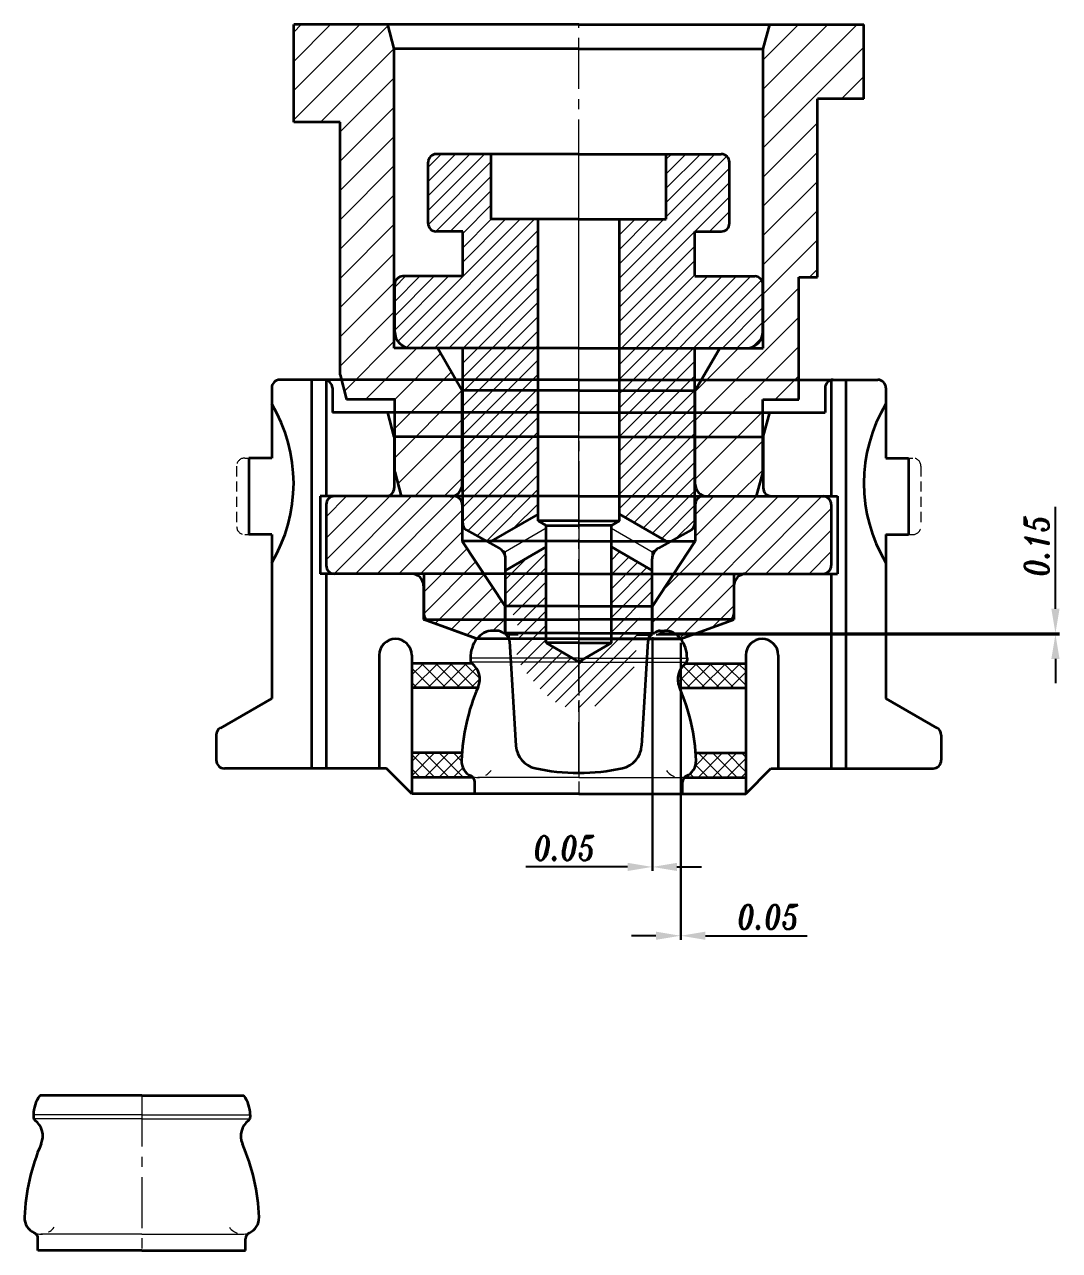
# Model space of a CAD drawing. Extents: x 64 to 523, y 48 to 468.
# Drawn here: x 396.1 to 523.2, y 317.9 to 468.3 of the extents above; entities that cross this region are included whole.
import ezdxf

# ---------------------------------------------------------------- set-up
doc = ezdxf.new("R2010")
doc.units = 0
doc.header["$LTSCALE"] = 5
doc.header["$MEASUREMENT"] = 0
doc.linetypes.add('CENTER', pattern=[2, 1.25, -0.25, 0.25, -0.25])
doc.linetypes.add('HIDDEN', pattern=[0.375, 0.25, -0.125])
doc.layers.get('0').update_dxf_attribs({"linetype": 'CONTINUOUS', "lineweight": 15})
doc.layers.get('Defpoints').update_dxf_attribs({"linetype": 'CONTINUOUS'})
for name, color, linetype, lineweight in [('1', 1, 'CENTER', 15), ('2', 2, 'HIDDEN', 15), ('3', 3, 'CONTINUOUS', 35), ('8', 252, 'CONTINUOUS', 15)]:
    doc.layers.add(name, color=color, linetype=linetype, lineweight=lineweight)
doc.styles.add('ITALICT', font='ITALICT.shx', dxfattribs={"width": 0.8, "height": 3})
doc.styles.get("Standard").update_dxf_attribs({"font": 'isocp.shx', "height": 3})
doc.dimstyles.get("Standard").update_dxf_attribs({"dimtxt": 0.18, "dimasz": 0.18, "dimexe": 0.18, "dimexo": 0.0625, "dimgap": 0.09, "dimtad": 0, "dimtih": 1, "dimtoh": 1, "dimdec": 4, "dimzin": 0, "dimdsep": 46, "dimtxsty": 'Standard', "dimcen": 0.09, "dimadec": 0, "dimazin": 0, "dimtfac": 1, "dimtdec": 4, "dimtofl": 0, "dimtmove": 0, "dimatfit": 3, "dimfxl": 1, "dimtolj": 1, "dimtzin": 0, "dimarcsym": 0})

# ---------------------------------------------------------------- blocks, each defined once
blk = doc.blocks.new('A$C119A56F0')
at = {"layer": '8'}
h = blk.add_hatch(dxfattribs=at)
h.set_pattern_fill('ANSI31', color=4, scale=0.8)
h.set_pattern_definition([(45, (-827.2272, -226.0554), (-1.796051, 1.796051), [])])
h.paths.add_polyline_path([(-17.3, -18.2), (-14.3, -13), (-14.3, -1.5, 0.414214), (-15.8, 0), (-21.8, 0), (-22.6, -2.99), (-22.6, -11.9), (-27, -11.9), (-27, -26.9), (-29.3, -26.9), (-29.3, -48.8), (-35, -48.8), (-35, -57.9), (-23.45, -57.9), (-22.65, -54.9), (-22.65, -18.2)])
h.paths.add_polyline_path([(29.3, -14.89), (28.5, -11.9), (22.6, -11.9), (22.6, -2.99), (21.8, 0), (15.8, 0, 0.414214), (14.3, -1.5), (14.3, -13), (17.3, -18.2), (22.65, -18.2), (22.65, -54.9), (23.45, -57.9), (35, -57.9), (35, -45.9), (29.3, -45.9)])
at = {"layer": '1', "color": 4}
blk.add_line((0, 0), (0, -57.9), dxfattribs=at)
at = {"layer": '3', "color": 4}
for p, q in [((0, 0), (-21.8, 0)), ((0, 0), (21.8, 0)), ((-22.6, -2.99), (-21.8, 0)), ((-14.3, -1.5), (-14.3, -13)), ((14.3, -1.5), (14.3, -13)), ((22.6, -2.99), (21.8, 0)), ((-22.6, -2.99), (-22.6, -11.9)), ((22.6, -2.99), (22.6, -11.9)), ((-22.6, -11.9), (-27, -11.9)), ((-27, -11.9), (-27, -26.9)), ((22.6, -11.9), (28.5, -11.9)), ((29.3, -14.89), (28.5, -11.9)), ((-17.3, -18.2), (-14.3, -13)), ((0, -13), (-14.3, -13)), ((0, -13), (14.3, -13)), ((17.3, -18.2), (14.3, -13)), ((29.3, -14.89), (29.3, -45.9)), ((0, -18.2), (-22.65, -18.2)), ((-22.65, -18.2), (-22.65, -54.9)), ((0, -18.2), (22.65, -18.2)), ((22.65, -18.2), (22.65, -54.9)), ((22.65, -19.2), (22.65, -54.9)), ((-27, -26.9), (-29.3, -26.9)), ((-29.3, -26.9), (-29.3, -48.8)), ((29.3, -45.9), (35, -45.9)), ((35, -45.9), (35, -57.9)), ((-35, -48.8), (-35, -57.9)), ((-35, -48.8), (-29.3, -48.8)), ((-22.65, -54.9), (-23.45, -57.9)), ((0, -54.9), (-22.65, -54.9)), ((0, -54.9), (22.65, -54.9)), ((22.65, -54.9), (23.45, -57.9)), ((0, -57.9), (-35, -57.9)), ((0, -57.9), (35, -57.9))]:
    blk.add_line(p, q, dxfattribs=at)
for centre, start, end in [((-15.8, -1.5), 0, 90), ((15.8, -1.5), 90, 180)]:
    blk.add_arc(centre, 1.5, start, end, dxfattribs=at)
blk = doc.blocks.new('*D69')
at = {"color": 0, "lineweight": -2}
for p, q in [((522.69, 396.62), (522.69, 409.11)), ((473.67, 393.47), (523.19, 393.47)), ((473.97, 393.62), (523.19, 393.62)), ((522.69, 393.47), (522.69, 393.62)), ((522.69, 390.47), (522.69, 387.47))]:
    blk.add_line(p, q, dxfattribs=at)
at = {"color": 0}
for points in [[(522.19, 396.62), (523.19, 396.62), (522.69, 393.62)], [(523.19, 390.47), (522.19, 390.47), (522.69, 393.47)]]:
    blk.add_solid(points, dxfattribs=at)
at = {"layer": 'Defpoints', "color": 0}
for p in [(473.17, 393.47), (473.47, 393.62), (522.69, 393.62)]:
    blk.add_point(p, dxfattribs=at)
at = {"color": 0, "insert": (520.39, 404.36), "char_height": 3, "attachment_point": 5, "rotation": 90, "style": 'ITALICT'}
blk.add_mtext('\\A1;0.15', dxfattribs=at)
blk = doc.blocks.new('*D70')
at = {"color": 0, "lineweight": -2}
for p, q in [((473.17, 392.97), (473.17, 364.44)), ((473.22, 393.12), (473.22, 364.44)), ((470.17, 364.94), (457.68, 364.94)), ((473.22, 364.94), (473.17, 364.94)), ((476.22, 364.94), (479.22, 364.94))]:
    blk.add_line(p, q, dxfattribs=at)
at = {"color": 0}
for points in [[(470.17, 364.44), (470.17, 365.44), (473.17, 364.94)], [(476.22, 365.44), (476.22, 364.44), (473.22, 364.94)]]:
    blk.add_solid(points, dxfattribs=at)
at = {"layer": 'Defpoints', "color": 0}
for p in [(473.17, 393.47), (473.22, 393.62), (473.17, 364.94)]:
    blk.add_point(p, dxfattribs=at)
at = {"color": 0, "insert": (462.43, 367.24), "char_height": 3, "attachment_point": 5, "style": 'ITALICT'}
blk.add_mtext('\\A1;0.05', dxfattribs=at)
blk = doc.blocks.new('*D71')
at = {"color": 0, "lineweight": -2}
for p, q in [((476.65, 392.42), (476.65, 355.99)), ((476.71, 392.42), (476.71, 355.99)), ((473.65, 356.49), (470.65, 356.49)), ((476.65, 356.49), (476.71, 356.49)), ((479.71, 356.49), (492.19, 356.49))]:
    blk.add_line(p, q, dxfattribs=at)
at = {"color": 0}
for points in [[(473.65, 355.99), (473.65, 356.99), (476.65, 356.49)], [(479.71, 356.99), (479.71, 355.99), (476.71, 356.49)]]:
    blk.add_solid(points, dxfattribs=at)
at = {"layer": 'Defpoints', "color": 0}
for p in [(476.65, 392.92), (476.71, 392.92), (476.71, 356.49)]:
    blk.add_point(p, dxfattribs=at)
at = {"color": 0, "insert": (487.45, 358.79), "char_height": 3, "attachment_point": 5, "style": 'ITALICT'}
blk.add_mtext('\\A1;0.05', dxfattribs=at)
blk = doc.blocks.new('G$C0328FA33')
at = {"layer": '8'}
h = blk.add_hatch(dxfattribs=at)
h.set_pattern_fill('ANSI37', color=256, scale=10)
h.set_pattern_definition([(45, (-137.508, -334.099), (-0.8838835, 0.8838835), []), (135, (-137.508, -334.099), (-0.8838835, -0.8838835), [])])
h.paths.add_polyline_path([(31.35, 16), (24, 16), (24, 13), (32.11, 13, 0.365381)])
h.paths.add_polyline_path([(30.1, 4.07, -0.009267), (30.15, 5), (24, 5), (24, 2), (31.56, 2, 0.091573), (31.31, 2.16, -0.310569)])
h.paths.add_polyline_path([(65, 16), (57.65, 16, 0.365381), (56.89, 13), (65, 13)])
h.paths.add_polyline_path([(65, 5), (58.85, 5, -0.009267), (58.9, 4.07, -0.310569), (57.69, 2.16, 0.091573), (57.44, 2), (65, 2)])
at = {"layer": '1'}
for p in [(44.5, 50.8), (44.5, 19)]:
    blk.add_line(p, (44.5, 0), dxfattribs=at)
at = {"layer": '2'}
for p, q in [((3.5, 41.2), (4, 41.2)), ((85, 41.2), (85.5, 41.2)), ((2.5, 40.2), (2.5, 32.8)), ((86.5, 40.2), (86.5, 32.8)), ((3.5, 31.8), (4, 31.8)), ((85, 31.8), (85.5, 31.8))]:
    blk.add_line(p, q, dxfattribs=at)
for centre, radius, start, end in [((3.5, 40.2), 1, 90, 180), ((85.5, 40.2), 1, 0, 90), ((3.5, 32.8), 1, 180, 270), ((85.5, 32.8), 1, 270, 0), ((32.1, 4), 2, 245.7503, 325.1466), ((56.9, 4), 2, 214.8534, 294.2497)]:
    blk.add_arc(centre, radius, start, end, dxfattribs=at)
at = {"layer": '3'}
for p, q in [((6.8, 49.8), (6.8, 41.2)), ((44.5, 50.8), (7.8, 50.8)), ((11.7, 50.8), (11.7, 6.3)), ((13.5, 50.8), (13.5, 36.52)), ((14.25, 49.8), (14.25, 46.8)), ((44.5, 50.8), (81.2, 50.8)), ((74.75, 49.8), (74.75, 46.8)), ((75.5, 50.77), (75.5, 36.52)), ((77.3, 50.8), (77.3, 3.1)), ((82.2, 49.8), (82.2, 41.2)), ((44.5, 46.8), (14.25, 46.8)), ((21.85, 43.8), (21.05, 46.8)), ((44.5, 46.8), (74.75, 46.8)), ((67.15, 43.8), (67.95, 46.8)), ((44.5, 43.8), (21.85, 43.8)), ((21.85, 43.8), (21.85, 37.5)), ((44.5, 43.8), (67.15, 43.8)), ((67.15, 43.8), (67.15, 37.5)), ((4, 41.2), (4, 31.8)), ((6.8, 41.2), (4, 41.2)), ((82.2, 41.2), (85, 41.2)), ((85, 41.2), (85, 31.8)), ((44.5, 36.52), (12.75, 36.52)), ((12.75, 36.52), (12.75, 27)), ((44.5, 36.52), (76.25, 36.52)), ((76.25, 36.52), (76.25, 27)), ((6.8, 31.8), (4, 31.8)), ((6.8, 31.8), (6.8, 11.7)), ((82.2, 31.8), (85, 31.8)), ((82.2, 31.8), (82.2, 11.7)), ((44.5, 27), (12.75, 27)), ((13.5, 27), (13.5, 3.1)), ((44.5, 27), (76.25, 27)), ((75.5, 27), (75.5, 3.1)), ((25.45, 25.5), (25.45, 21.37)), ((63.55, 25.5), (63.55, 21.37)), ((11.7, 23.51), (11.7, 3.1)), ((31.96, 19), (25.45, 21.37)), ((25.45, 21.37), (44.5, 21.37)), ((63.55, 21.37), (44.5, 21.37)), ((57.04, 19), (63.55, 21.37)), ((57.04, 19), (31.96, 19)), ((20, 17), (20, 3.1)), ((24, 17), (24, 0)), ((31.2, 16.65), (31.2, 16.36)), ((57.8, 16.65), (57.8, 16.36)), ((65, 17), (65, 0)), ((69, 17), (69, 3.1)), ((31.36, 16), (24, 16)), ((57.64, 16), (65, 16)), ((32.11, 13), (24, 13)), ((56.89, 13), (65, 13)), ((6.8, 11.7), (0.5, 8.06)), ((82.2, 11.7), (88.5, 8.06)), ((0, 7.2), (0, 4.1)), ((89, 7.2), (89, 4.1)), ((30.15, 5), (24, 5)), ((58.85, 5), (65, 5)), ((20.9, 3.1), (1, 3.1)), ((24, 0), (20.9, 3.1)), ((65, 0), (68.1, 3.1)), ((68.1, 3.1), (88, 3.1)), ((73.3, 3.1), (75.7, 3.1)), ((31.53, 2), (24, 2)), ((57.47, 2), (65, 2)), ((44.5, 0), (24, 0)), ((31.75, 0), (31.75, 1.45)), ((44.5, 0), (65, 0)), ((57.25, 0), (57.25, 1.45))]:
    blk.add_line(p, q, dxfattribs=at)
for centre, radius, start, end in [((7.8, 49.8), 1, 90, 180), ((13.25, 49.8), 1, 0, 90), ((75.75, 49.8), 1, 90, 180), ((81.2, 49.8), 1, 0, 90), ((-9.5, 38.1), 19, 329.081, 30.919), ((98.5, 38.1), 19, 149.081, 210.919), ((20.85, 37.52), 1, 270, 0), ((68.15, 37.52), 1, 180, 270), ((23.95, 25.5), 1.5, 0, 90), ((65.05, 25.5), 1.5, 90, 180), ((22, 17), 2, 0, 180), ((35.2, 16.65), 4, 144.0202, 180), ((53.8, 16.65), 4, 0, 35.9798), ((67, 17), 2, 0, 180), ((31.7, 16.36), 0.5, 180, 232.8827), ((29.95, 14.05), 2.4, 336.5338, 52.8827), ((59.05, 14.05), 2.4, 127.1173, 203.4662), ((57.3, 16.36), 0.5, 307.1173, 0), ((55.08, 3.14), 25, 156.5338, 177.8549), ((33.92, 3.14), 25, 2.1451, 23.4662), ((1, 7.2), 1, 120, 180), ((88, 7.2), 1, 0, 60), ((1, 4.1), 1, 180, 270), ((32.1, 4), 2, 177.8549, 245.7503), ((56.9, 4), 2, 294.2497, 2.1451), ((88, 4.1), 1, 270, 0), ((30.95, 1.45), 0.8, 0, 65.7503), ((58.05, 1.45), 0.8, 114.2497, 180)]:
    blk.add_arc(centre, radius, start, end, dxfattribs=at)
at = {"layer": '8'}
for p, q in [((44.5, 16.65), (31.2, 16.65)), ((44.5, 16.65), (57.8, 16.65)), ((44.5, 16.15), (31.25, 16.15)), ((44.5, 16.15), (57.75, 16.15)), ((44.5, 2), (32.1, 2)), ((44.5, 2), (56.9, 2))]:
    blk.add_line(p, q, dxfattribs=at)
blk = doc.blocks.new('G$CCA9FADBD')
at = {"layer": '8'}
h = blk.add_hatch(dxfattribs=at)
h.set_pattern_fill('ANSI31', color=2, scale=15)
h.set_pattern_definition([(45, (-127.0138, -255.6749), (-1.325825, 1.325825), [])])
h.paths.add_polyline_path([(40.05, 2.83), (40.05, 0.7), (40.3, 0.7, -0.201513), (41.01, 1), (41.54, 1, -0.241531), (43.49, 0), (44.47, 0.36, 0.061877), (44.55, 1, 0.672996)])
h.paths.add_polyline_path([(16.7, 12), (16.7, 16.5, 0.414214), (15.7, 17.5), (1, 17.5, 0.414214), (0, 16.5), (0, 9, 0.414214), (1, 8), (11.96, 8), (11.96, 3.09, 0.315299), (12.62, 2.15), (18.51, 0, -0.241531), (20.46, 1), (20.99, 1, -0.201513), (21.7, 0.7), (21.95, 0.7), (21.95, 4)])
h.paths.add_polyline_path([(62, 9), (62, 16.5, 0.414214), (61, 17.5), (46.3, 17.5, 0.414214), (45.3, 16.5), (45.3, 12), (40.05, 4), (40.05, 2.83, -0.672996), (44.55, 1, -0.061877), (44.47, 0.36), (49.38, 2.15, 0.315299), (50.04, 3.09), (50.04, 8), (61, 8, 0.414214)])
at = {"layer": '1', "color": 2}
blk.add_line((31, 17.5), (31, 0), dxfattribs=at)
at = {"layer": '3', "color": 2}
for p, q in [((31, 17.5), (1, 17.5)), ((31, 17.5), (61, 17.5)), ((0, 16.5), (0, 9)), ((16.7, 16.5), (16.7, 12)), ((45.3, 16.5), (45.3, 12)), ((62, 16.5), (62, 9)), ((31, 12), (16.7, 12)), ((16.7, 12), (21.95, 4)), ((31, 12), (45.3, 12)), ((45.3, 12), (40.05, 4)), ((11.96, 8), (1, 8)), ((11.96, 8), (11.96, 3.09)), ((50.04, 8), (50.04, 3.09)), ((50.04, 8), (61, 8)), ((31, 4), (21.95, 4)), ((21.95, 0.7), (21.95, 4)), ((31, 4), (40.05, 4)), ((40.05, 0.7), (40.05, 4)), ((18.51, 0), (12.62, 2.15)), ((43.49, 0), (49.38, 2.15)), ((31, 0), (18.51, 0)), ((20.99, 1), (20.41, 1)), ((31, 0.7), (21.7, 0.7)), ((31, 0.7), (40.3, 0.7)), ((31, 0), (43.49, 0)), ((41.01, 1), (41.54, 1))]:
    blk.add_line(p, q, dxfattribs=at)
for centre, radius, start, end in [((1, 16.5), 1, 90, 180), ((15.7, 16.5), 1, 0, 90), ((46.3, 16.5), 1, 90, 180), ((61, 16.5), 1, 0, 90), ((1, 9), 1, 180, 270), ((61, 9), 1, 270, 0), ((12.96, 3.09), 1, 180, 250), ((49.04, 3.09), 1, 290, 0), ((20.46, -1.4), 2.4, 90, 144.3147), ((20.99, 0), 1, 44.427, 90), ((41.01, 0), 1, 90, 135.573), ((41.54, -1.4), 2.4, 35.6853, 90)]:
    blk.add_arc(centre, radius, start, end, dxfattribs=at)
blk = doc.blocks.new('A$C5356173D')
at = {"layer": '8'}
h = blk.add_hatch(dxfattribs=at)
h.set_pattern_fill('ANSI31', color=1, scale=10)
h.set_pattern_definition([(45, (-121.453, -197.3068), (-0.8838835, 0.8838835), [])])
h.paths.add_polyline_path([(-5, 20.38), (-11.03, 23.86), (-13.83, 22.3, 0.242213), (-14.25, 21.49), (-14.25, 0), (-20.6, 0, 0.414214), (-22.6, -2), (-22.6, -7.8, 0.414214), (-21.6, -8.8), (-14.25, -8.8), (-14.25, -14.3), (-17.5, -14.3, 0.414214), (-18.5, -15.3), (-18.5, -22.8, 0.414214), (-17.5, -23.8), (-10.75, -23.8), (-10.75, -15.8), (-5, -15.8)])
h.paths.add_polyline_path([(14.25, 21.49, 0.242213), (13.83, 22.3), (11.03, 23.86), (5, 20.38), (5, -15.8), (10.75, -15.8), (10.75, -23.8), (17.5, -23.8, 0.414214), (18.5, -22.8), (18.5, -15.3, 0.414214), (17.5, -14.3), (14.25, -14.3), (14.25, -8.8), (21.6, -8.8, 0.414214), (22.6, -7.8), (22.6, -2, 0.414214), (20.6, 0), (14.25, 0)])
edge = h.paths.add_edge_path()
edge.add_spline(control_points=[(9, 31.45), (8.62, 31.88), (7.94, 32.8), (7.4, 34.11), (7.41, 34.92), (7.43, 35.15)], knot_values=[33.633975, 33.633975, 33.633975, 33.633975, 35.358721, 37.057303, 37.752281, 37.752281, 37.752281, 37.752281], degree=3, periodic=0)
edge.add_spline(control_points=[(7.43, 35.15), (7.48, 35.83), (8.04, 38.07), (5.45, 41.09), (2.52, 44.16), (0.52, 44.23), (0, 44.2)], knot_values=[20.499995, 20.499995, 20.499995, 20.499995, 22.52079, 27.060142, 31.992685, 33.633975, 33.633975, 33.633975, 33.633975], degree=3, periodic=0)
edge.add_line((0, 44.2), (0, 38.51))
edge.add_line((0, 38.51), (4, 36.2))
edge.add_line((4, 36.2), (4, 24.42))
edge.add_line((4, 24.42), (9, 27.31))
edge.add_line((9, 27.31), (9, 31.45))
edge = h.paths.add_edge_path()
edge.add_line((-4, 36.2), (0, 38.51))
edge.add_line((0, 38.51), (0, 44.2))
edge.add_spline(control_points=[(0, 44.2), (-0.3, 44.18), (-1.91, 44.01), (-5.4, 43.41), (-7.18, 38.93), (-7.04, 36.19), (-7.1, 35.15)], knot_values=[7.610278, 7.610278, 7.610278, 7.610278, 8.552461, 12.60968, 17.349713, 20.499995, 20.499995, 20.499995, 20.499995], degree=3, periodic=0)
edge.add_spline(control_points=[(-7.1, 35.15), (-7.14, 34.34), (-7.3, 33.29), (-8.19, 31.83), (-8.55, 30.92), (-8.97, 30.47), (-9, 30.43)], knot_values=[2.354319, 2.354319, 2.354319, 2.354319, 4.806272, 5.691537, 7.455198, 7.610278, 7.610278, 7.610278, 7.610278], degree=3, periodic=0)
edge.add_line((-9, 30.43), (-9, 27.31))
edge.add_line((-9, 27.31), (-4, 24.42))
edge.add_line((-4, 24.42), (-4, 36.2))
at = {"layer": '1', "color": 1}
for p, q in [((0, 52.15), (0, -23.8)), ((-4, 22.12), (-9, 25)), ((4, 22.12), (9, 25))]:
    blk.add_line(p, q, dxfattribs=at)
at = {"layer": '2', "color": 1}
for p, q in [((-8.55, 35.15), (-8.5, 35.96)), ((8.55, 35.15), (8.5, 35.96)), ((-9, 25.88), (-9, 25)), ((9, 25.88), (9, 25)), ((-9.77, 24.57), (-9, 25)), ((9.77, 24.57), (9, 25)), ((-14.25, 22), (-13.83, 22.3)), ((-14.25, 22), (-14.25, 21.49)), ((14.25, 22), (13.83, 22.3)), ((14.25, 22), (14.25, 21.49))]:
    blk.add_line(p, q, dxfattribs=at)
at = {"layer": '3', "color": 1}
for p, q in [((-8.5, 35.96), (-7.71, 48.82)), ((8.5, 35.96), (7.71, 48.82)), ((0, 38.51), (-4, 36.2)), ((0, 38.51), (4, 36.2)), ((0, 36.2), (-4, 36.2)), ((-4, 36.2), (-4, 21.78)), ((0, 36.2), (4, 36.2)), ((4, 36.2), (4, 21.78)), ((-9, 35.15), (-9, 25.88)), ((-7.1, 35.15), (-9, 35.15)), ((7.43, 35.15), (9, 35.15)), ((9, 35.15), (9, 25.88)), ((-4, 24.42), (-9, 27.31)), ((4, 24.42), (9, 27.31)), ((-13.83, 22.3), (-9.77, 24.57)), ((13.83, 22.3), (9.77, 24.57)), ((-5, 20.38), (-11.03, 23.86)), ((5, 20.38), (11.03, 23.86)), ((-14.25, 21.49), (-14.25, 0)), ((-5, 21.2), (-4, 21.78)), ((0, 21.2), (-5, 21.2)), ((-5, 21.2), (-5, -15.8)), ((-4, 21.78), (0, 21.78)), ((4, 21.78), (0, 21.78)), ((0, 21.2), (5, 21.2)), ((5, 21.2), (4, 21.78)), ((5, 21.2), (5, -15.8)), ((14.25, 21.49), (14.25, 0)), ((-14.25, 0), (-20.6, 0)), ((14.25, 0), (20.6, 0)), ((-22.6, -2), (-22.6, -7.8)), ((22.6, -2), (22.6, -7.8)), ((-14.25, -8.8), (-21.6, -8.8)), ((-14.25, -8.8), (-14.25, -14.3)), ((14.25, -8.8), (14.25, -14.3)), ((14.25, -8.8), (21.6, -8.8)), ((-14.25, -14.3), (-17.5, -14.3)), ((14.25, -14.3), (17.5, -14.3)), ((-18.5, -15.3), (-18.5, -22.8)), ((0, -15.8), (-10.75, -15.8)), ((-10.75, -15.8), (-10.75, -23.8)), ((0, -15.8), (10.75, -15.8)), ((10.75, -15.8), (10.75, -23.8)), ((18.5, -15.3), (18.5, -22.8)), ((0, -23.8), (-17.5, -23.8)), ((0, -23.8), (17.5, -23.8))]:
    blk.add_line(p, q, dxfattribs=at)
for centre, radius, start, end in [((-4.72, 48.64), 3, 102.3874, 176.5), ((0, 27.15), 25, 90, 102.3874), ((0, 27.15), 25, 77.6126, 90), ((4.72, 48.64), 3, 3.5, 77.6126), ((-9.5, 36.02), 1, 299.9246, 356.5), ((9.5, 36.02), 1, 183.5, 240.0754), ((-10.5, 25.88), 1.5, 299.2072, 0), ((10.5, 25.88), 1.5, 180, 240.7928), ((-13.25, 21.49), 1, 125.5377, 180), ((13.25, 21.49), 1, 0, 54.4623), ((-20.6, -2), 2, 90, 180), ((20.6, -2), 2, 0, 90), ((-21.6, -7.8), 1, 180, 270), ((21.6, -7.8), 1, 270, 0), ((-17.5, -15.3), 1, 90, 180), ((17.5, -15.3), 1, 0, 90), ((-17.5, -22.8), 1, 180, 270), ((17.5, -22.8), 1, 270, 0)]:
    blk.add_arc(centre, radius, start, end, dxfattribs=at)

msp = doc.modelspace()

# ---------------------------------------------------------------- linework, layer by layer
at = {"layer": '1'}
msp.add_line((410.525, 336.866), (410.525, 317.866), dxfattribs=at)
at = {"layer": '2'}
for centre, start, end in [((398.125, 321.866), 245.75029, 325.14656), ((422.925, 321.866), 214.85344, 294.24971)]:
    msp.add_arc(centre, 2, start, end, dxfattribs=at)
at = {"layer": '3'}
for p, q in [((410.525, 336.866), (397.988, 336.866)), ((410.525, 336.866), (423.062, 336.866)), ((397.225, 334.516), (397.225, 334.228)), ((423.825, 334.516), (423.825, 334.228)), ((397.775, 317.866), (397.775, 319.313)), ((423.275, 317.866), (423.275, 319.313)), ((410.525, 317.866), (397.775, 317.866)), ((410.525, 317.866), (423.275, 317.866))]:
    msp.add_line(p, q, dxfattribs=at)
for centre, radius, start, end in [((401.225, 334.516), 4, 144.0202, 180), ((419.825, 334.516), 4, 0, 35.9798), ((397.725, 334.228), 0.5, 180, 232.88274), ((423.325, 334.228), 0.5, 307.11726, 0), ((395.975, 331.916), 2.4, 336.53377, 52.88274), ((425.075, 331.916), 2.4, 127.11726, 203.46623), ((421.109, 321.005), 25, 156.53377, 177.85487), ((399.941, 321.005), 25, 2.14513, 23.46623), ((398.125, 321.866), 2, 177.85487, 245.75029), ((422.925, 321.866), 2, 294.24971, 2.14513), ((396.975, 319.313), 0.8, 0, 65.75029), ((424.075, 319.313), 0.8, 114.24971, 180)]:
    msp.add_arc(centre, radius, start, end, dxfattribs=at)
at = {"layer": '8'}
for p, q in [((410.525, 334.516), (397.225, 334.516)), ((410.525, 334.016), (397.272, 334.016)), ((410.525, 334.516), (423.825, 334.516)), ((410.525, 334.016), (423.777, 334.016)), ((410.525, 319.866), (398.125, 319.866)), ((410.525, 319.866), (422.925, 319.866))]:
    msp.add_line(p, q, dxfattribs=at)

# ---------------------------------------------------------------- block references
at = {"rotation": 180}
for name, p in [('A$C119A56F0', (464.169, 410.421)), ('A$C5356173D', (464.169, 428.621))]:
    msp.add_blockref(name, p, dxfattribs=at)
for name, p in [('G$C0328FA33', (419.669, 373.921)), ('G$CCA9FADBD', (433.169, 392.921))]:
    msp.add_blockref(name, p)

# ---------------------------------------------------------------- dimensions: what is measured, and where the dimension line sits
dim = msp.add_linear_dim(base=(522.687, 393.621), p1=(473.169, 393.471), p2=(473.469, 393.621), angle=90, dimstyle='Standard', override={"dimtxt": 3, "dimasz": 3, "dimexe": 0.5, "dimexo": 0.5, "dimgap": 0.8, "dimtad": 1, "dimtih": 0, "dimtoh": 0, "dimdec": 2, "dimzin": 8, "dimtxsty": 'ITALICT', "dimcen": 0, "dimaunit": 1, "dimtdec": 2, "dimtofl": 1, "dimtvp": 13.888889, "dimtzin": 8})
dim.commit()
dim.dimension.update_dxf_attribs({"geometry": '*D69', "text_midpoint": (520.387, 404.364)})
for base, p1, p2, picture, middle in [((473.169, 364.936), (473.219, 393.621), (473.169, 393.471), '*D70', (462.426, 367.236)), ((476.706, 356.49), (476.654, 392.921), (476.706, 392.921), '*D71', (487.449, 358.79))]:
    dim = msp.add_linear_dim(base=base, p1=p1, p2=p2, dimstyle='Standard', override={"dimtxt": 3, "dimasz": 3, "dimexe": 0.5, "dimexo": 0.5, "dimgap": 0.8, "dimtad": 1, "dimtih": 0, "dimtoh": 0, "dimdec": 2, "dimzin": 8, "dimtxsty": 'ITALICT', "dimcen": 0, "dimaunit": 1, "dimtdec": 2, "dimtofl": 1, "dimtvp": 13.888889, "dimtzin": 8})
    dim.commit()
    dim.dimension.update_dxf_attribs({"geometry": picture, "text_midpoint": middle})

doc.saveas('drawing.dxf')
